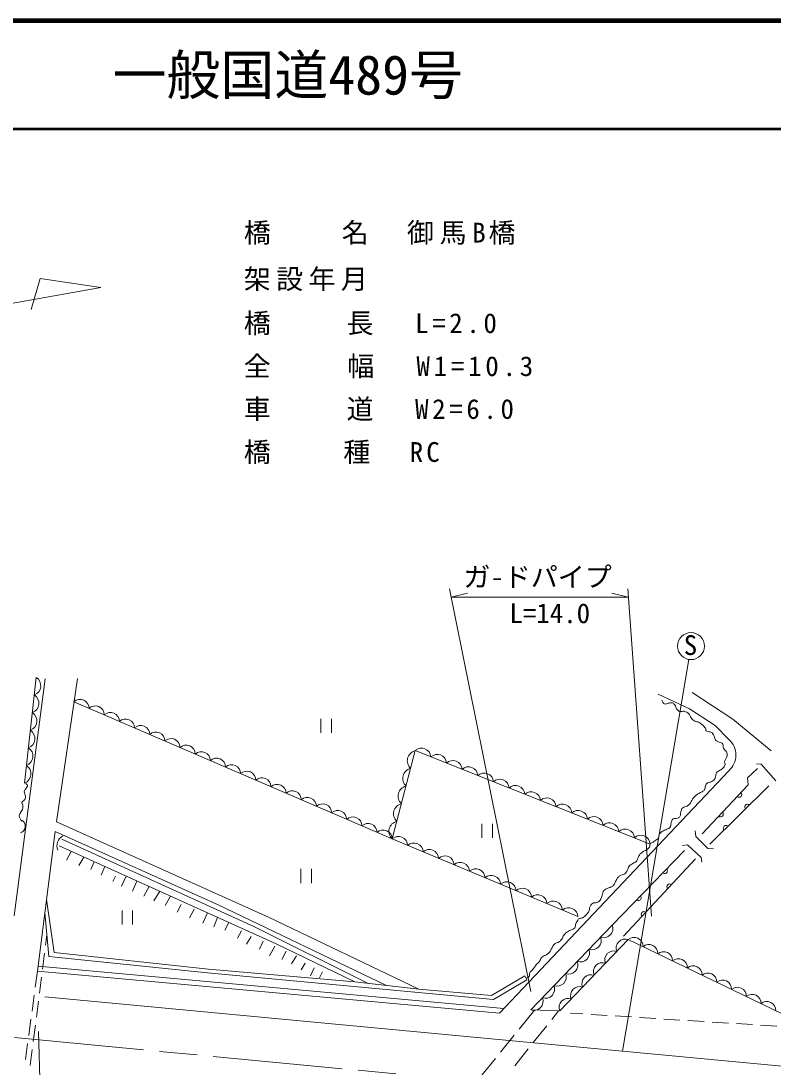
# Model space of a CAD drawing. Units: millimetres, scale not verified. Extents: x 40000 to 680000, y 20000 to 380000.
# Drawn here: x 208251 to 277960, y 283010 to 380000 of the extents above; entities that cross this region are included whole.
import ezdxf
from ezdxf.enums import TextEntityAlignment as Align

# ---------------------------------------------------------------- set-up
doc = ezdxf.new("R2010")
doc.units = ezdxf.units.MM
doc.header["$LTSCALE"] = 1000
doc.linetypes.add('CHAIN', pattern=[18.5, 12, -1.5, 3.5, -1.5])
for name, color, linetype, lineweight in [('M-BGD', 7, 'Continuous', 13), ('M-BMK', 2, 'CHAIN', 13), ('M-STR-HTXT', 7, 'Continuous', 13), ('M-STR-STR1', 1, 'Continuous', 13), ('M-STR-STRC', 7, 'Continuous', 13), ('M-TTL', 2, 'Continuous', 140), ('M-TTL-LINE', 7, 'Continuous', 50)]:
    doc.layers.add(name, color=color, linetype=linetype, lineweight=lineweight)
doc.layers.add('M-TTL-TXT', color=7, linetype='Continuous')
doc.styles.add('ＭＳ ゴシック', font='')
doc.styles.get('ＭＳ ゴシック').set_extended_font_data('MS Gothic')

msp = doc.modelspace()

# ---------------------------------------------------------------- linework, layer by layer
at = {"layer": 'M-BGD'}
for p, q in [((270156, 320803), (263997, 284487)), ((208592, 309330), (209678, 319142)), ((210489, 318990), (207610, 297022)), ((211560, 305734), (213481, 319047)), ((270224, 316210), (267325, 317571)), ((274219, 315267), (270472, 317732)), ((272591, 314692), (270224, 316210)), ((236061, 315287), (236061, 313987)), ((237036, 313987), (237036, 315287)), ((277776, 312335), (274219, 315267)), ((273864, 313384), (272591, 314692)), ((252591, 288023), (273847, 310476)), ((275582, 309828), (276529, 310696)), ((276870, 311105), (276432, 311129)), ((278220, 309539), (276870, 311105)), ((275664, 309177), (275582, 309828)), ((271378, 304641), (275664, 309177)), ((277571, 309098), (272101, 303668)), ((231186, 296898), (211560, 305734)), ((250970, 305569), (250970, 304269)), ((251945, 304269), (251945, 305569)), ((211416, 304866), (209785, 291899)), ((226528, 298062), (211416, 304866)), ((270752, 304908), (270795, 304382)), ((229826, 296036), (212044, 304145)), ((269551, 303549), (270033, 303610)), ((270033, 303610), (271304, 302427)), ((270795, 304382), (271917, 303260)), ((211783, 303510), (231904, 294451)), ((212469, 302199), (212922, 302997)), ((263050, 296174), (269750, 303102)), ((271917, 303260), (272426, 303251)), ((213608, 301703), (214073, 302479)), ((214724, 301317), (215054, 302037)), ((270761, 302303), (264105, 295144)), ((271304, 302427), (271348, 302006)), ((215700, 300791), (216036, 301595)), ((216783, 300218), (217004, 300716)), ((217569, 299780), (218002, 300710)), ((234197, 301376), (234197, 300076)), ((235172, 300076), (235172, 301376)), ((218585, 299319), (219002, 300260)), ((219645, 298853), (220141, 299747)), ((220566, 298419), (221118, 299307)), ((221606, 297992), (222109, 298861)), ((210623, 298558), (211331, 293622)), ((222723, 297387), (223102, 298077)), ((242136, 290570), (226528, 298062)), ((210848, 293263), (210469, 297337)), ((217623, 297515), (217623, 296215)), ((218598, 296215), (218598, 297515)), ((223874, 296839), (224294, 297663)), ((225124, 296360), (225549, 297312)), ((226129, 296014), (226483, 296892)), ((245126, 290232), (231186, 296898)), ((227152, 295693), (227522, 296424)), ((240438, 290762), (229826, 296036)), ((255505, 288309), (263050, 296174)), ((210535, 294323), (210659, 295297)), ((228333, 294947), (228693, 295630)), ((229170, 294401), (229582, 295102)), ((230371, 293937), (230695, 294690)), ((231294, 293326), (231779, 294220)), ((231904, 294451), (239201, 290901)), ((210250, 292092), (210440, 293579)), ((225548, 291749), (210848, 293263)), ((225646, 292098), (211331, 293622)), ((232421, 292987), (232833, 293767)), ((233316, 292593), (233789, 293320)), ((252992, 288446), (209846, 292379)), ((239201, 290901), (225646, 292098)), ((234225, 292017), (234602, 292656)), ((235075, 291482), (235426, 292218)), ((209582, 290410), (209785, 291899)), ((209785, 291899), (252591, 288023)), ((209966, 289860), (210156, 291348)), ((225548, 291749), (252055, 289272)), ((235916, 291271), (236202, 291838)), ((254956, 291454), (251869, 289649)), ((255140, 291095), (252055, 289272)), ((254956, 291454), (255140, 291095)), ((239201, 290901), (245126, 290232)), ((251869, 289649), (245126, 290232)), ((209277, 288181), (209480, 289667)), ((209681, 287628), (209871, 289116)), ((210477, 289530), (281854, 282805)), ((258196, 288223), (255505, 288309)), ((208972, 285952), (209175, 287438)), ((259179, 288015), (260342, 287941)), ((261091, 287894), (262588, 287799)), ((263336, 287752), (264833, 287657)), ((265582, 287610), (267079, 287515)), ((267827, 287467), (269324, 287373)), ((270073, 287325), (271570, 287231)), ((272318, 287183), (273815, 287089)), ((209397, 285396), (209586, 286884)), ((274564, 287041), (276061, 286946)), ((276809, 286899), (278306, 286804)), ((208667, 283722), (208870, 285209)), ((209112, 283164), (209302, 284652))]:
    msp.add_line(p, q, dxfattribs=at)
for points in [[(259873, 296964), (242659, 304160), (213168, 316875)], [(266562, 303686), (244790, 312345), (242659, 304160)], [(282317, 286248), (264540, 294833), (258196, 288223)]]:
    msp.add_lwpolyline(points, dxfattribs=at)
msp.add_circle((270358, 322037), 1250, dxfattribs=at)
for centre, radius, start, end in [((209163, 318371), 927, 291.10437, 56.26651), ((208982, 316736), 927, 291.10437, 56.26651), ((213737, 316265), 835, 0.31518, 133.03586), ((215142, 315660), 835, 0.31518, 133.03586), ((208802, 315100), 927, 291.10437, 56.26651), ((216546, 315054), 835, 0.31518, 133.03586), ((217950, 314449), 835, 0.31518, 133.03586), ((219355, 313843), 835, 0.31518, 133.03586), ((208621, 313465), 927, 291.10437, 56.26651), ((220759, 313238), 835, 0.31518, 133.03586), ((222163, 312632), 835, 0.31518, 133.03586), ((272579, 311937), 1935, 310.9394, 48.4132), ((208440, 311830), 927, 291.10437, 56.26651), ((223568, 312027), 835, 0.31518, 133.03586), ((245027, 311409), 966, 104.23251, 226.58495), ((245382, 311722), 860, 3.05942, 133.56313), ((224972, 311421), 835, 0.31518, 133.03586), ((226376, 310816), 835, 0.31518, 133.03586), ((246834, 311145), 860, 3.05942, 133.56313), ((248285, 310567), 860, 3.05942, 133.56313), ((208259, 310194), 927, 291.10437, 56.26651), ((227781, 310210), 835, 0.31518, 133.03586), ((229185, 309605), 835, 0.31518, 133.03586), ((244601, 309772), 966, 104.23251, 226.58495), ((249737, 309990), 860, 3.05942, 133.56313), ((230589, 308999), 835, 0.31518, 133.03586), ((251188, 309413), 860, 3.05942, 133.56313), ((252640, 308836), 860, 3.05942, 133.56313), ((231994, 308394), 835, 0.31518, 133.03586), ((233398, 307788), 835, 0.31518, 133.03586), ((244175, 308135), 966, 104.23251, 226.58495), ((254091, 308258), 860, 3.05942, 133.56313), ((255543, 307681), 860, 3.05942, 133.56313), ((274812, 308276), 250, 226.62195, 46.62195), ((234802, 307183), 835, 0.31518, 133.03586), ((256994, 307104), 860, 3.05942, 133.56313), ((236207, 306577), 835, 0.31518, 133.03586), ((237611, 305971), 835, 0.31518, 133.03586), ((243749, 306498), 966, 104.23251, 226.58495), ((258446, 306526), 860, 3.05942, 133.56313), ((259897, 305949), 860, 3.05942, 133.56313), ((273095, 306458), 250, 226.62195, 46.62195), ((275584, 307126), 250, 44.79266, 224.79266), ((208007, 305355), 650, 289.56544, 58.41655), ((239015, 305366), 835, 0.31518, 133.03586), ((240420, 304760), 835, 0.31518, 133.03586), ((243322, 304861), 966, 104.23251, 226.58495), ((261349, 305372), 860, 3.05942, 133.56313), ((262801, 304795), 860, 3.05942, 133.56313), ((241824, 304155), 835, 0.31518, 133.03586), ((264252, 304217), 860, 3.05942, 133.56313), ((273597, 305153), 250, 44.79266, 224.79266), ((212643, 303517), 1053, 119.06331, 201.62904), ((243239, 303533), 854, 1.81962, 132.80905), ((244674, 302933), 854, 1.81962, 132.80905), ((265704, 303640), 860, 3.05942, 133.56313), ((246108, 302333), 854, 1.81962, 132.80905), ((247543, 301734), 854, 1.81962, 132.80905), ((248978, 301134), 854, 1.81962, 132.80905), ((250412, 300534), 854, 1.81962, 132.80905), ((251847, 299935), 854, 1.81962, 132.80905), ((267916, 301206), 250, 225.9551, 45.9551), ((253281, 299335), 854, 1.81962, 132.80905), ((268378, 299740), 250, 47.08479, 227.08479), ((254716, 298735), 854, 1.81962, 132.80905), ((256150, 298136), 854, 1.81962, 132.80905), ((265483, 298690), 250, 225.9551, 45.9551), ((257585, 297536), 854, 1.81962, 132.80905), ((259019, 296936), 854, 1.81962, 132.80905), ((265994, 297177), 250, 47.08479, 227.08479), ((262254, 295859), 856, 250.77131, 21.61134), ((261176, 294735), 856, 250.77131, 21.61134), ((264251, 294051), 833, 69.73562, 202.61927), ((265081, 294208), 826, 357.49297, 130.95711), ((260098, 293612), 856, 250.77131, 21.61134), ((266449, 293548), 826, 357.49297, 130.95711), ((263194, 292950), 833, 69.73562, 202.61927), ((267816, 292888), 826, 357.49297, 130.95711), ((269184, 292227), 826, 357.49297, 130.95711), ((259020, 292488), 856, 250.77131, 21.61134), ((262137, 291848), 833, 69.73562, 202.61927), ((270551, 291567), 826, 357.49297, 130.95711), ((257942, 291365), 856, 250.77131, 21.61134), ((261079, 290746), 833, 69.73562, 202.61927), ((271919, 290907), 826, 357.49297, 130.95711), ((273286, 290247), 826, 357.49297, 130.95711), ((256864, 290241), 856, 250.77131, 21.61134), ((260022, 289645), 833, 69.73562, 202.61927), ((274654, 289586), 826, 357.49297, 130.95711), ((255787, 289117), 856, 250.77131, 21.61134), ((258965, 288543), 833, 69.73562, 202.61927), ((276021, 288926), 826, 357.49297, 130.95711), ((277388, 288266), 826, 357.49297, 130.95711)]:
    msp.add_arc(centre, radius, start, end, dxfattribs=at)
for points, knots in [([(267648, 317028), (267668, 316964), (267680, 316940), (267709, 316888), (267765, 316789), (267805, 316721), (267911, 316677), (268030, 316628), (268108, 316716), (268235, 316739), (268361, 316761), (268432, 316807), (268559, 316791), (268670, 316777), (268721, 316717), (268805, 316642), (268987, 316478), (268932, 316257), (269120, 316099), (269195, 316036), (269241, 315993), (269337, 315975), (269489, 315945), (269583, 316032), (269734, 315994), (269910, 315949), (270012, 315899), (270146, 315775), (270269, 315660), (270249, 315528), (270356, 315398), (270476, 315252), (270550, 315164), (270715, 315073), (270846, 315002), (270948, 315039), (271084, 314977), (271195, 314926), (271243, 314871), (271338, 314793), (271492, 314665), (271584, 314591), (271697, 314425), (271755, 314340), (271681, 314227), (271767, 314171), (271931, 314064), (272074, 314125), (272249, 314039), (272310, 314009), (272332, 313971), (272372, 313916), (272431, 313836), (272441, 313778), (272486, 313688), (272568, 313524), (272558, 313388), (272696, 313268), (272789, 313187), (272867, 313182), (272977, 313128), (273107, 313062), (273233, 313084), (273310, 312961), (273391, 312832), (273292, 312712), (273354, 312573), (273426, 312411), (273562, 312381), (273643, 312223), (273706, 312099), (273705, 312010), (273696, 311872), (273680, 311642), (273487, 311558), (273468, 311328), (273456, 311188), (273541, 311105), (273503, 310969), (273445, 310764), (273279, 310722), (273117, 310583), (272968, 310455), (272811, 310460), (272705, 310294), (272598, 310126), (272691, 309970), (272593, 309797), (272505, 309641), (272425, 309560), (272269, 309472), (272132, 309396), (272011, 309450), (271883, 309359), (271780, 309284), (271739, 309213), (271691, 309096), (271631, 308950), (271678, 308840), (271603, 308701), (271552, 308606), (271466, 308603), (271375, 308543), (271166, 308407), (271016, 308378), (270827, 308215), (270677, 308084), (270604, 307997), (270485, 307838), (270371, 307684), (270370, 307556), (270249, 307408), (270168, 307310), (270104, 307271), (269994, 307207), (269847, 307120), (269705, 307177), (269582, 307058), (269461, 306939), (269452, 306825), (269398, 306663), (269347, 306508), (269408, 306394), (269328, 306251), (269274, 306153), (269203, 306122), (269100, 306076), (268952, 306010), (268824, 306112), (268688, 306023), (268553, 305934), (268585, 305792), (268528, 305640), (268467, 305474), (268500, 305347), (268388, 305210), (268283, 305081), (268160, 305084), (268011, 305009), (267859, 304932), (267751, 304929), (267617, 304825), (267505, 304738), (267457, 304664), (267397, 304535), (267351, 304437), (267404, 304356), (267351, 304262), (267306, 304184), (267259, 304154), (267187, 304099), (267124, 304051), (267079, 304038), (267012, 303994), (266942, 303949), (266906, 303919), (266837, 303872), (266730, 303798), (266618, 303803), (266562, 303686), (266525, 303606), (266573, 303542), (266537, 303462), (266485, 303344), (266418, 303297), (266318, 303216), (266182, 303107), (266076, 303088), (265932, 302988), (265806, 302901), (265726, 302859), (265626, 302743), (265533, 302637), (265513, 302554), (265450, 302427), (265394, 302313), (265398, 302229), (265319, 302129), (265210, 301993), (265094, 301976), (264951, 301875), (264820, 301784), (264716, 301764), (264618, 301639), (264514, 301506), (264530, 301389), (264447, 301242), (264371, 301108), (264327, 301027), (264210, 300926), (264059, 300796), (263902, 300845), (263737, 300734), (263654, 300678), (263613, 300637), (263553, 300558), (263488, 300474), (263471, 300415), (263421, 300322), (263336, 300162), (263320, 300053), (263211, 299910), (263134, 299809), (263066, 299772), (262957, 299708), (262842, 299642), (262760, 299643), (262641, 299585), (262493, 299514), (262380, 299508), (262273, 299384), (262241, 299346), (262227, 299321), (262209, 299274), (262146, 299104), (262143, 298999), (262087, 298827), (262043, 298693), (262031, 298607), (261946, 298494), (261852, 298369), (261765, 298323), (261622, 298257), (261483, 298194), (261360, 298278), (261236, 298187), (261080, 298072), (261017, 297961), (260954, 297778), (260918, 297673), (260949, 297601), (260910, 297497), (260846, 297328), (260753, 297261), (260629, 297129), (260512, 297004), (260448, 296918), (260292, 296846), (260163, 296787), (260054, 296836), (259941, 296750), (259901, 296719), (259888, 296689), (259862, 296645), (259784, 296510), (259738, 296433), (259687, 296285), (259639, 296147), (259666, 296045), (259582, 295926), (259410, 295682), (259148, 295742), (258909, 295562), (258768, 295456), (258692, 295389), (258579, 295253), (258469, 295120), (258474, 295003), (258375, 294861), (258305, 294762), (258249, 294718), (258155, 294642), (257988, 294506), (257807, 294550), (257665, 294388), (257614, 294330), (257599, 294287), (257559, 294221), (257426, 294000), (257378, 293859), (257224, 293651), (257155, 293558), (257089, 293529), (256996, 293459), (256848, 293347), (256733, 293333), (256584, 293222), (256518, 293173), (256471, 293151), (256427, 293082), (256377, 293003), (256407, 292932), (256356, 292854), (256261, 292708), (256155, 292670), (256041, 292538), (255872, 292341), (255811, 292204), (255646, 292003), (255561, 291898), (255465, 291873), (255410, 291749), (255353, 291622), (255431, 291504), (255340, 291399), (255259, 291305), (255172, 291285), (255053, 291264)], [0, 0, 0, 0, 1, 1, 1, 2, 2, 2, 3, 3, 3, 4, 4, 4, 5, 5, 5, 6, 6, 6, 7, 7, 7, 8, 8, 8, 9, 9, 9, 10, 10, 10, 11, 11, 11, 12, 12, 12, 13, 13, 13, 14, 14, 14, 15, 15, 15, 16, 16, 16, 17, 17, 17, 18, 18, 18, 19, 19, 19, 20, 20, 20, 21, 21, 21, 22, 22, 22, 23, 23, 23, 24, 24, 24, 25, 25, 25, 26, 26, 26, 27, 27, 27, 28, 28, 28, 29, 29, 29, 30, 30, 30, 31, 31, 31, 32, 32, 32, 33, 33, 33, 34, 34, 34, 35, 35, 35, 36, 36, 36, 37, 37, 37, 38, 38, 38, 39, 39, 39, 40, 40, 40, 41, 41, 41, 42, 42, 42, 43, 43, 43, 44, 44, 44, 45, 45, 45, 46, 46, 46, 47, 47, 47, 48, 48, 48, 49, 49, 49, 50, 50, 50, 51, 51, 51, 52, 52, 52, 53, 53, 53, 54, 54, 54, 55, 55, 55, 56, 56, 56, 57, 57, 57, 58, 58, 58, 59, 59, 59, 60, 60, 60, 61, 61, 61, 62, 62, 62, 63, 63, 63, 64, 64, 64, 65, 65, 65, 66, 66, 66, 67, 67, 67, 68, 68, 68, 69, 69, 69, 70, 70, 70, 71, 71, 71, 72, 72, 72, 73, 73, 73, 74, 74, 74, 75, 75, 75, 76, 76, 76, 77, 77, 77, 78, 78, 78, 79, 79, 79, 80, 80, 80, 81, 81, 81, 82, 82, 82, 83, 83, 83, 84, 84, 84, 85, 85, 85, 86, 86, 86, 87, 87, 87, 88, 88, 88, 89, 89, 89, 90, 90, 90, 91, 91, 91, 92, 92, 92, 93, 93, 93, 94, 94, 94, 95, 95, 95, 96, 96, 96, 97, 97, 97, 98, 98, 98, 99, 99, 99, 99]), ([(208322, 305797), (208242, 305909), (208213, 305949), (208166, 306058), (208123, 306162), (208076, 306223), (208088, 306335), (208102, 306450), (208163, 306500), (208213, 306604), (208290, 306762), (208379, 306834), (208420, 307005), (208448, 307123), (208444, 307197), (208424, 307317), (208408, 307408), (208311, 307444), (208330, 307535), (208347, 307619), (208427, 307627), (208486, 307691), (208556, 307767), (208624, 307795), (208657, 307893), (208700, 308017), (208684, 308100), (208657, 308228), (208640, 308312), (208588, 308345), (208572, 308429), (208558, 308501), (208556, 308546), (208575, 308616), (208607, 308727), (208686, 308759), (208747, 308857), (208791, 308929), (208843, 308961), (208852, 309044), (208863, 309152), (208790, 309214), (208717, 309286)], [0, 0, 0, 0, 1, 1, 1, 2, 2, 2, 3, 3, 3, 4, 4, 4, 5, 5, 5, 6, 6, 6, 7, 7, 7, 8, 8, 8, 9, 9, 9, 10, 10, 10, 11, 11, 11, 12, 12, 12, 13, 13, 13, 14, 14, 14, 14])]:
    msp.add_open_spline(points, degree=3, knots=knots, dxfattribs=at)
at = {"layer": 'M-BMK'}
msp.add_line((274862, 279354), (175867, 288762), dxfattribs=at)
at = {"layer": 'M-STR-HTXT'}
for p, q in [((247965, 327359), (255524, 290022)), ((248124, 326576), (249624, 326951)), ((264530, 326576), (263030, 326951)), ((264488, 327359), (266702, 296989)), ((248124, 326576), (264530, 326576)), ((211387, 239046), (209868, 286305))]:
    msp.add_line(p, q, dxfattribs=at)
at = {"layer": 'M-STR-STR1'}
for p, q in [((254426, 286538), (255847, 288298)), ((257446, 287436), (258077, 288226)), ((255732, 285286), (256979, 286849)), ((252699, 284398), (253955, 285954)), ((254017, 283136), (255264, 284699)), ((250972, 282258), (252228, 283815))]:
    msp.add_line(p, q, dxfattribs=at)
at = {"layer": 'M-STR-STRC'}
for p, q in [((210040, 356125), (209187, 353248)), ((215646, 355293), (210040, 356125)), ((183132, 349479), (215646, 355293))]:
    msp.add_line(p, q, dxfattribs=at)
at = {"layer": 'M-TTL'}
msp.add_line((680000, 380000), (40000, 380000), dxfattribs=at)
at = {"layer": 'M-TTL-LINE'}
msp.add_line((40000, 370000), (680000, 370000), dxfattribs=at)

# ---------------------------------------------------------------- texts
at = {"layer": 'M-BGD', "style": 'ＭＳ ゴシック'}
msp.add_text('S', height=1833, dxfattribs=at).set_placement((269680, 320663), align=Align.BOTTOM_LEFT)
at = {"layer": 'M-STR-HTXT', "style": 'ＭＳ ゴシック'}
for s, p in [('ガ-ドパイプ', (249257, 326989)), ('L=14.0', (253522, 323617))]:
    msp.add_text(s, height=1833, dxfattribs=at).set_placement(p, align=Align.BOTTOM_LEFT)
at = {"layer": 'M-STR-HTXT', "char_height": 1833, "attachment_point": 7, "style": 'ＭＳ ゴシック'}
for s, insert in [('\\T1.21;橋\u3000\u3000名\u3000御馬B橋', (228904, 359251)), ('\\T1.2;架設年月\u3000', (228904, 354955)), ('\\T1.27;橋\u3000\u3000長\u3000L=2.0', (228904, 350857)), ('\\T1.28;全\u3000\u3000幅\u3000W1=10.3', (228904, 346877)), ('\\T1.27;車\u3000\u3000道\u3000W2=6.0', (228904, 342897)), ('\\T1.23;橋\u3000\u3000種\u3000RC', (228904, 338917))]:
    msp.add_mtext(s, dxfattribs=dict(at, insert=insert))
at = {"layer": 'M-TTL-TXT', "style": 'ＭＳ ゴシック'}
msp.add_text('一般国道489号', height=3666, dxfattribs=at).set_placement((216734, 375000), align=Align.MIDDLE_LEFT)

doc.saveas('drawing.dxf')
